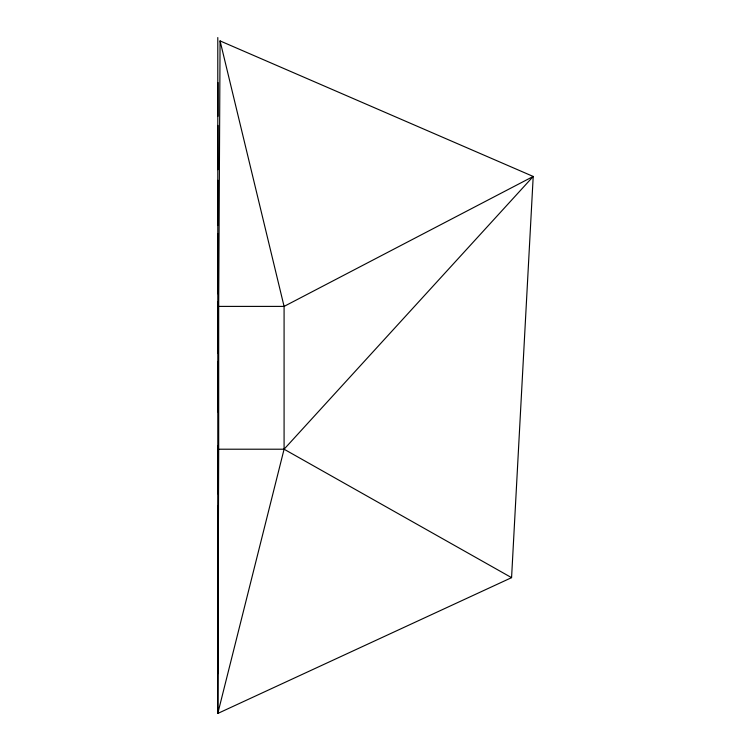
<?xml version="1.0" encoding="UTF-8"?>
<svg xmlns="http://www.w3.org/2000/svg" width="751" height="751" viewBox="0 0 751 751"><rect width="100%" height="100%" fill="white"/><g stroke="black" fill="none" stroke-linecap="round" stroke-linejoin="round"><path stroke-width="1.13" d="M218.682 449.211L217.79 713.45L511.572 577.65L533.21 176.457L220.071 40.911L218.682 306.399L218.682 449.211L284.085 449.211L511.572 577.65M220.071 40.911L284.085 306.399L284.085 449.211L217.79 713.45L217.79 37.55M284.085 449.211L533.21 176.457L284.085 306.399L218.682 306.399M217.959 82.516L217.959 116.302M217.959 125.408L217.959 169.698M217.959 180.287L217.959 225.507M217.959 233.683L217.959 293.782M217.959 301.649L217.959 353.383M217.959 361.447L217.959 411.923M217.959 445.859L217.959 493.829M217.959 505.686L217.959 551.215M217.959 558.397L217.959 612.253M217.959 621.903L217.959 673.638"/></g></svg>
